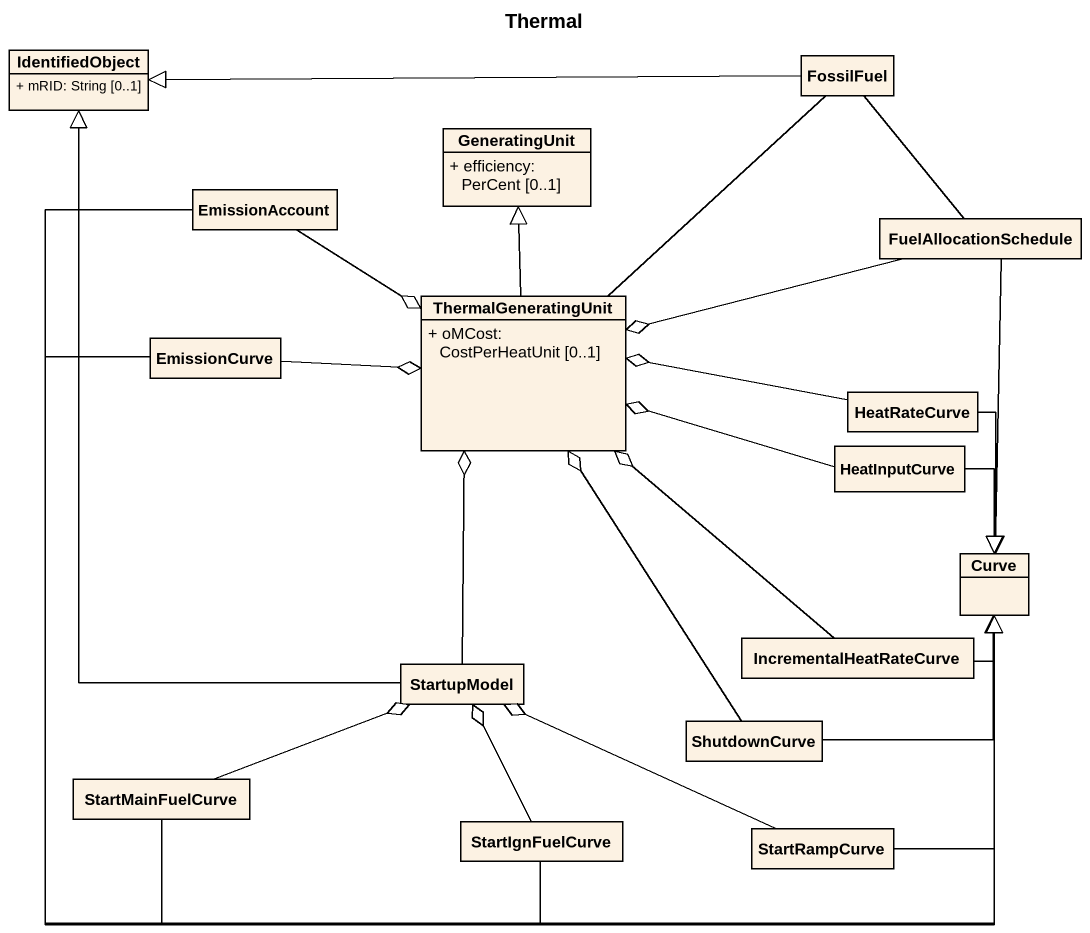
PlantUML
@startuml
title Thermal
hide circle
hide empty members
skinparam classAttributeIconSize 0
class IdentifiedObject {
  + mRID: String [0..1]
}
class FossilFuel
class GeneratingUnit {
  + efficiency: PerCent [0..1]
}
class EmissionAccount
class FuelAllocationSchedule
class ThermalGeneratingUnit {
  + oMCost: CostPerHeatUnit [0..1]
}
class EmissionCurve
class HeatRateCurve
class HeatInputCurve
class Curve
class IncrementalHeatRateCurve
class StartupModel
class ShutdownCurve
class StartMainFuelCurve
class StartIgnFuelCurve
class StartRampCurve
FossilFuel -left-|> IdentifiedObject
FossilFuel -- FuelAllocationSchedule
FossilFuel -- ThermalGeneratingUnit
EmissionAccount --o ThermalGeneratingUnit
EmissionAccount -right-|> Curve
FuelAllocationSchedule -left-o ThermalGeneratingUnit
FuelAllocationSchedule --|> Curve
ThermalGeneratingUnit -up-|> GeneratingUnit
EmissionCurve -right-o ThermalGeneratingUnit
EmissionCurve -right-|> Curve
HeatRateCurve -left-o ThermalGeneratingUnit
HeatRateCurve --|> Curve
HeatInputCurve -left-o ThermalGeneratingUnit
HeatInputCurve --|> Curve
IncrementalHeatRateCurve -up-o ThermalGeneratingUnit
IncrementalHeatRateCurve -right-|> Curve
StartupModel -up-|> IdentifiedObject
StartupModel -up-o ThermalGeneratingUnit
ShutdownCurve -up-o ThermalGeneratingUnit
ShutdownCurve -up-|> Curve
StartMainFuelCurve -right-|> Curve
StartMainFuelCurve -right-o StartupModel
StartIgnFuelCurve -right-|> Curve
StartIgnFuelCurve -up-o StartupModel
StartRampCurve -up-|> Curve
StartRampCurve -left-o StartupModel
@enduml
